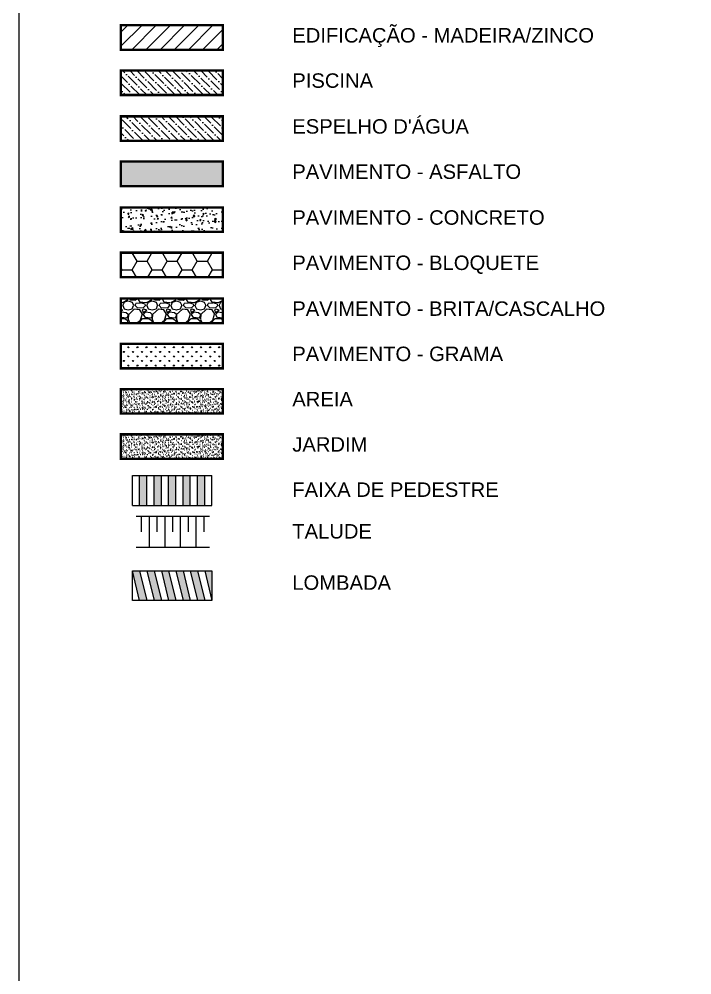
# Model space of a CAD drawing. Extents: x 190546 to 194941, y 8251022 to 8268833.
# Drawn here: x 190750.6 to 190834.4, y 8251432.2 to 8251551.2 of the extents above; entities that cross this region are included whole.
import ezdxf

# ---------------------------------------------------------------- set-up
doc = ezdxf.new("R2010")
doc.units = 0
doc.header["$LTSCALE"] = 10
doc.header["$MEASUREMENT"] = 0
for name, color, linetype in [('TOP-FAIXA_DE_PEDESTRE', 251, 'CONTINUOUS'), ('TOP-HATCH_AREIA', 41, 'CONTINUOUS'), ('TOP-HATCH_ASFALTO', 254, 'CONTINUOUS'), ('TOP-HATCH_BLOQUETE', 137, 'CONTINUOUS'), ('TOP-HATCH_CASCALHO', 147, 'CONTINUOUS'), ('TOP-HATCH_CONCRETO', 253, 'CONTINUOUS'), ('TOP-HATCH_EDIFICAÇÃO-MADEI', 26, 'CONTINUOUS'), ('TOP-HATCH_ESPELHO_D_ÁGUA', 152, 'CONTINUOUS'), ('TOP-HATCH_GRAMA', 90, 'CONTINUOUS'), ('TOP-HATCH_JARDIM', 70, 'CONTINUOUS'), ('TOP-HATCH_PISCINA', 130, 'CONTINUOUS'), ('TOP-LOMBADA', 250, 'CONTINUOUS'), ('TOP-TALUDE', 66, 'CONTINUOUS'), ('TOP-URB', 250, 'CONTINUOUS')]:
    doc.layers.add(name, color=color, linetype=linetype)
doc.styles.add('ARIAL', font='arial.ttf', dxfattribs={"height": 1.1})
pattern_1 = [(135, (14712.21107260903, -2991.472061889246), (-1.215339780164378, 0.3314563036811942), [1.5625, -0.3125, 0, -0.3125])]

# ---------------------------------------------------------------- blocks, each defined once
blk = doc.blocks.new('A$C7A680E97')
at = {"layer": 'TOP-TALUDE'}
for p, q in [((4.592234039912, 1.94400000013411), (-4.542732418252854, 1.94400000013411)), ((4.592234039882896, -1.94400000013411), (-4.542732418252854, -1.943999998271465))]:
    blk.add_line(p, q, dxfattribs=at)
at = {"layer": 'TOP-TALUDE', "flags": 128}
for points in [[(-3.887999998201849, 1.944000001996756), (-3.888000000180909, 0)], [(-2.916000000026543, 1.94400000013411), (-2.915999999357155, -1.943999998271465)], [(-1.944000000017695, 1.94400000013411), (-1.944000000017695, 0)], [(-0.9720000000379514, 1.94400000013411), (-0.9719999987573829, -1.943999998271465)], [(0, 1.94400000013411), (0, 0)], [(0.9720000000088476, 1.94400000013411), (0.9720000012021046, -1.943999998271465)], [(1.943999999988591, 1.94400000013411), (1.943999999988591, 0)], [(2.915999999968335, 1.94400000013411), (2.9160000012198, -1.943999998271465)], [(3.887999999948079, 1.94400000013411), (3.887999999948079, 0)]]:
    blk.add_lwpolyline(points, dxfattribs=at)
blk = doc.blocks.new('A$C7E7A26BD')
at = {"layer": 'TOP-FAIXA_DE_PEDESTRE', "linetype": 'CONTINUOUS'}
h = blk.add_hatch(color=256, dxfattribs=at)
h.dxf.hatch_style = 1
h.paths.add_polyline_path([(-3.150000000023283, 1.859749738126993), (-4.050000000017462, 1.859749738126993), (-4.050000000017462, -1.859749738126993), (-3.150000000023283, -1.859749738126993)])
h.paths.add_polyline_path([(-1.350000000005821, 1.859749738126993), (-2.250000000029104, 1.859749738126993), (-2.250000000029104, -1.859749738126993), (-1.350000000005821, -1.859749738126993)])
h.paths.add_polyline_path([(-0.4500000000116415, -1.859749738126993), (0.4499999999825381, -1.859749738126993), (0.4499999999825368, 1.859749738126993), (-0.4500000000116411, 1.859749738126993)])
h.paths.add_polyline_path([(1.349999999976717, -1.859749738126993), (2.249999999970895, -1.859749738126993), (2.249999999970895, 1.859749738126993), (1.349999999976716, 1.859749738126993)])
h.paths.add_polyline_path([(3.149999999994179, -1.859749738126993), (4.049999999988358, -1.859749738126993), (4.049999999988358, 1.859749738126993), (3.149999999994178, 1.859749738126993)])
blk.add_line((-4.950000000011642, 1.859749738126993), (4.949999999982538, 1.859749738126993), dxfattribs=at)
for points in [[(-4.950000000011642, -1.859749738126993), (-4.950000000011642, 1.859749738126993)], [(-4.050000000017462, -1.859749738126993), (-4.050000000017462, 1.859749738126993)], [(-3.150000000023283, -1.859749738126993), (-3.150000000023283, 1.859749738126993)], [(-2.250000000029104, -1.859749738126993), (-2.250000000029104, 1.859749738126993)], [(-1.350000000005821, -1.859749738126993), (-1.350000000005821, 1.859749738126993)], [(-0.4500000000116415, -1.859749738126993), (-0.4500000000116415, 1.859749738126993)], [(0.4499999999825377, -1.859749738126993), (0.4499999999825377, 1.859749738126993)], [(1.349999999976717, -1.859749738126993), (1.349999999976717, 1.859749738126993)], [(2.249999999970896, -1.859749738126993), (2.249999999970896, 1.859749738126993)], [(3.149999999994179, -1.859749738126993), (3.149999999994179, 1.859749738126993)], [(4.049999999988358, -1.859749738126993), (4.049999999988358, 1.859749738126993)], [(4.949999999982538, -1.859749738126993), (4.949999999982538, 1.859749738126993)], [(-4.950000000011642, -1.859749738126993), (4.949999999982538, -1.859749738126993)]]:
    blk.add_lwpolyline(points, dxfattribs=at)

msp = doc.modelspace()

# ---------------------------------------------------------------- hatches: boundary and pattern name
at = {"layer": 'TOP-HATCH_AREIA'}
h = msp.add_hatch(dxfattribs=at)
h.set_pattern_fill('AR-SAND', color=256, scale=0.25)
h.set_pattern_definition([(37.50000000000001, (14712.2110726097, -3019.798864647746), (-0.01574833952740204, 0.4817059422532897), [0, -0.38, 0, -0.425, 0, -0.40625]), (7.499999999999999, (14712.2110726097, -3019.798864647746), (0.4424441763169318, 0.7055365163074351), [0, -0.205, 0, -0.3425, 0, -0.13125]), (327.5, (14711.9035726097, -3019.798864647746), (0.7785354654378738, 0.001414763384241124), [0, -0.125, 0, -0.45, 0, -0.5875]), (317.5, (14711.9035726097, -3019.798864647746), (0.7515316511430733, 0.2194188912335623), [0, -0.0625, 0, -0.295, 0, -0.3375])])
h.paths.add_polyline_path([(190776.0133973769, 8251502.050474387), (190776.0133973769, 8251505.105957335), (190763.3206040894, 8251505.105957335), (190763.3206040894, 8251502.050474387)])
at = {"layer": 'TOP-HATCH_ASFALTO'}
h = msp.add_hatch(color=256, dxfattribs=at)
h.dxf.hatch_style = 1
h.paths.add_polyline_path([(190763.2542705896, 8251530.312533335), (190763.2542705896, 8251533.368016288), (190775.9470638758, 8251533.368016288), (190775.9470638758, 8251530.312533335)])
at = {"layer": 'TOP-HATCH_BLOQUETE'}
h = msp.add_hatch(dxfattribs=at)
h.set_pattern_fill('HONEY', color=256, scale=10)
h.set_pattern_definition([(0, (14712.2110726097, -3014.161639545113), (1.875, 1.082531754730548), [1.25, -2.5]), (120, (14712.2110726097, -3014.161639545113), (-1.875, 1.082531754730549), [1.249999999999999, -2.499999999999997]), (59.99999999999999, (14712.2110726097, -3014.161639545113), (4.163336342344337e-16, 2.165063509461097), [-2.5, 1.25])])
h.paths.add_polyline_path([(190776.0133973769, 8251519.032488318), (190776.0133973769, 8251522.087971266), (190763.3206040894, 8251522.087971266), (190763.3206040894, 8251519.032488318)])
at = {"layer": 'TOP-HATCH_CASCALHO'}
h = msp.add_hatch(dxfattribs=at)
h.set_pattern_fill('GRAVEL', color=256, scale=3)
h.set_pattern_definition([(228.012787504, (14714.37107260903, -2981.496601324528), (-24.00000000000018, -27.00000000000001), [0.403608, -39.9572641412211]), (184.969740728, (14714.10107260903, -2981.796601324529), (35.99999999999993, 3.000000000000105), [0.692604, -68.56777428368999]), (132.510447078, (14713.41107260903, -2981.856601324528), (30.00000000000035, -32.99999999999959), [0.4883639999999999, -48.34809778829909]), (267.273689006, (14712.24107260903, -2982.606601324528), (3.000000000000073, 60.00000000000006), [0.6307139999999997, -62.44067412488698]), (292.833654178, (14712.21107260903, -2983.236601324528), (-14.99999999999996, 36.00000000000009), [0.6184649999999997, -61.22811938426488]), (357.273689006, (14712.45107260903, -2983.806601324529), (-60.00000000000006, 3.000000000000076), [0.6307139999999997, -62.44067412488698]), (37.6942404667, (14713.08107260903, -2983.836601324529), (-38.99999999999999, -29.99999999999992), [0.8340869999999999, -82.574545646748]), (72.2553283749, (14713.74107260903, -2983.326601324528), (21.00000000000008, 66.00000000000001), [0.7874639999999996, -77.95896449044015]), (121.429565615, (14713.98107260903, -2982.576601324528), (-24.00000000000006, 38.99999999999996), [0.6328499999999997, -62.65221932918697]), (175.236358309, (14713.65107260903, -2982.036601324528), (32.99999999999995, -3.000000000000114), [0.722496, -35.4022877363769]), (222.397437798, (14712.93107260903, -2981.976601324528), (-35.99999999999989, -32.99999999999992), [0.9343440000000001, -92.5001250143847]), (138.814074834, (14715.21107260903, -2982.636601324529), (-21.0000000000001, 18), [0.3189029999999998, -31.57153443820409]), (171.46923439, (14714.97107260903, -2982.426601324529), (38.99999999999999, -5.999999999999986), [0.606711, -60.06453424847101]), (225, (14714.37107260903, -2982.336601324529), (-3.33066907387547e-16, -2.999999999999799), [0.4242629999999999, -3.8183776871193]), (203.198590514, (14714.16107260903, -2981.976601324528), (14.99999999999997, 5.999999999999926), [0.228474, -22.6188453175917]), (291.801409486, (14713.95107260903, -2982.066601324528), (-2.999999999999052, 9.000000000000307), [0.323109, -15.8323854214035]), (30.9637565321, (14714.07107260903, -2982.366601324528), (9.000000000000158, 5.999999999999939), [0.5247869999999997, -16.96806868453589]), (161.565051177, (14714.52107260903, -2982.096601324529), (6.000000000000035, -2.99999999999993), [0.3794729999999999, -9.107359980505194]), (16.389540334, (14712.21107260903, -2982.066601324528), (29.9999999999999, 9.000000000000131), [0.5316, -52.6285354400082]), (70.3461759419, (14712.72107260903, -2981.916601324529), (-12.00000000000366, -33.00000000001019), [0.445983, -44.152223241957]), (293.198590514, (14714.52107260903, -2981.496601324528), (-5.999999999999911, 14.99999999999997), [0.456945, -22.3903743175917]), (343.610459666, (14714.70107260903, -2981.916601324529), (-29.9999999999999, 9.000000000000131), [0.5315999999999996, -52.62853544000698]), (339.44395478, (14712.21107260903, -2983.926601324529), (-15.00000000000011, 6.000000000000073), [0.5126399999999997, -25.11937123595249]), (294.775140569, (14712.69107260903, -2984.106601324528), (-15.00000000000002, 33.00000000000001), [0.429534, -42.523929189828]), (66.8014094864, (14714.55107260903, -2984.496601324528), (5.999999999999943, 14.99999999999991), [0.456945, -22.3903743175917]), (17.3540246363, (14714.73107260903, -2984.076601324528), (-38.99999999999993, -11.99999999999989), [0.502893, -49.78627084272]), (69.44395478040002, (14713.08107260903, -2984.496601324528), (-6.000000000000021, -14.99999999999986), [0.2563199999999998, -25.37569123595249]), (101.309932474, (14714.37107260903, -2984.496601324528), (-2.999999999999892, 12.00000000000004), [0.15297, -15.1440885407784]), (165.963756532, (14714.34107260903, -2984.346601324529), (8.999999999999876, -3.000000000000004), [0.618465, -11.7508518768531]), (186.009005957, (14713.74107260903, -2984.196601324528), (30.00000000000014, 2.999999999999949), [0.57315, -56.74176952362841]), (303.690067526, (14714.07107260903, -2982.636601324529), (-2.999999999999962, 5.999999999999957), [0.4326659999999998, -10.383987826392]), (353.157226587, (14714.31107260903, -2982.996601324528), (51.00000000000004, -6.000000000000158), [0.755382, -74.7826878720849]), (60.9453959009, (14715.06107260903, -2983.086601324529), (-11.99999999999993, -20.99999999999993), [0.308868, -30.578022422961]), (90, (14715.21107260903, -2982.816601324528), (-3, 3), [0.18, -2.82]), (120.256437164, (14713.68107260903, -2984.106601324528), (12.00000000000003, -21.00000000000002), [0.416772, -41.2605599683494]), (48.01278750420001, (14713.47107260903, -2983.746601324528), (24, 26.99999999999993), [0.8072159999999999, -39.5536561412211]), (0, (14714.01107260903, -2983.146601324528), (3, 3), [0.78, -2.22]), (325.3048464690001, (14714.79107260903, -2983.146601324528), (30.00000000000042, -20.99999999999947), [0.4743419999999999, -46.95982290252598]), (254.054604099, (14715.18107260903, -2983.416601324529), (-3.000000000000113, -12.00000000000001), [0.436806, -21.4035236678415]), (207.645975364, (14715.06107260903, -2983.836601324529), (-56.99999999999985, -30.00000000000014), [0.711195, -70.40842254677818]), (175.42607874, (14714.43107260903, -2984.166601324529), (-38.99999999999986, 3.000000000000004), [0.752397, -74.48722022390669])])
h.paths.add_polyline_path([(190763.3206040894, 8251516.38040754), (190763.3206040894, 8251513.324924592), (190776.0133973769, 8251513.324924592), (190776.0133973769, 8251516.38040754)])
at = {"layer": 'TOP-HATCH_CONCRETO'}
h = msp.add_hatch(dxfattribs=at)
h.set_pattern_fill('AR-CONC', color=256, scale=0.25)
h.set_pattern_definition([(49.99999999999999, (190728.6007542711, 8251518.899089224), (1.793150456501884, -0.1568803374564878), [0.1875, -2.0625]), (355, (190728.6007542711, 8251518.899089224), (-0.3468783340325, 1.88048033425003), [0.15, -1.65]), (100.45144446, (190728.7501834737, 8251518.886015863), (1.44627211681778, 1.723599977421574), [0.15935048, -1.75285528]), (46.18420000000001, (190728.6007542711, 8251519.399089224), (2.668103326678931, -0.4137982019826913), [0.28125, -3.09375]), (96.63563548999991, (190728.8230961337, 8251519.364605956), (2.336654864185571, 2.435296501936376), [0.2390258549999999, -2.629284399999998]), (351.1841639899999, (190728.6007542711, 8251519.399089224), (2.336654862636933, 2.435296500674975), [0.225, -2.4750000025]), (21, (190728.8507542711, 8251519.274089224), (1.492267630296154, -1.006547226663347), [0.1875, -2.0625]), (326.0000000000001, (190728.8507542711, 8251519.274089224), (0.6082883298039543, 1.812875112617133), [0.15, -1.65]), (71.45144474, (190728.9751099061, 8251519.190210288), (2.100555941824928, 0.8063278820158846), [0.159350475, -1.75285528]), (37.50000000000001, (190728.6007542711, 8251518.899089224), (0.03039963829322667, 0.8322346345782787), [0, -1.63, 0, -1.675, 0, -1.65625]), (7.499999999999999, (190728.6007542711, 8251518.899089224), (0.6576738436053715, 0.9860292797059006), [0, -0.955, 0, -1.5925, 0, -0.63125]), (327.5, (190728.0432542711, 8251518.899089224), (1.334556090431023, -0.0563871793359495), [0, -0.625, 0, -1.95, 0, -2.5875]), (317.5, (190727.7932542711, 8251518.899089224), (1.457965423355966, 0.2502624558307941), [0, -0.8125, 0, -1.295, 0, -1.8375])])
h.paths.add_polyline_path([(190776.0133973769, 8251527.725196369), (190763.3206040894, 8251527.725196369), (190763.3206040894, 8251524.669713421), (190776.0133973769, 8251524.669713421)])
at = {"layer": 'TOP-HATCH_EDIFICAÇÃO-MADEI'}
h = msp.add_hatch(dxfattribs=at)
h.set_pattern_fill('ANSI31', color=256, scale=10)
h.set_pattern_definition([(45, (14712.21107260903, -2991.472061889246), (-0.8838834764831843, 0.8838834764831844), [])])
h.paths.add_polyline_path([(190776.0133973769, 8251550.414774025), (190763.3206040894, 8251550.414774025), (190763.3206040894, 8251547.359291077), (190776.0133973769, 8251547.359291077)])
at = {"layer": 'TOP-HATCH_ESPELHO_D_ÁGUA'}
h = msp.add_hatch(dxfattribs=at)
h.set_pattern_fill('ANSI36', color=256, scale=5, angle=90)
h.set_pattern_definition(pattern_1)
h.paths.add_polyline_path([(190776.0133973776, 8251539.069985196), (190763.3206040901, 8251539.069985196), (190763.3206040901, 8251536.014502248), (190776.0133973776, 8251536.014502248)])
at = {"layer": 'TOP-HATCH_GRAMA'}
h = msp.add_hatch(dxfattribs=at)
h.set_pattern_fill('GRASS', color=256, scale=0.8)
h.set_pattern_definition([(90, (14712.21107260903, -2984.496601324528), (-0.5656854248, 0.5656854248), [0.15, -0.9813708503999999]), (45, (14712.21107260903, -2984.496601324528), (-0.565685424949238, 0.5656854249492381), [0.15, -0.65]), (135, (14712.21107260903, -2984.496601324528), (-0.5656854249492381, -0.565685424949238), [0.15, -0.65])])
h.paths.add_polyline_path([(190776.0133973769, 8251507.687699489), (190776.0133973769, 8251510.743182437), (190763.3206040894, 8251510.743182437), (190763.3206040894, 8251507.687699489)])
at = {"layer": 'TOP-HATCH_JARDIM'}
h = msp.add_hatch(dxfattribs=at)
h.set_pattern_fill('AR-SAND', color=256, scale=0.25)
h.set_pattern_definition([(37.50000000000001, (14712.2110726097, -3025.436089750379), (-0.01574833952740204, 0.4817059422532897), [0, -0.38, 0, -0.425, 0, -0.40625]), (7.499999999999999, (14712.2110726097, -3025.436089750379), (0.4424441763169318, 0.7055365163074351), [0, -0.205, 0, -0.3425, 0, -0.13125]), (327.5, (14711.9035726097, -3025.436089750379), (0.7785354654378738, 0.001414763384241124), [0, -0.125, 0, -0.45, 0, -0.5875]), (317.5, (14711.9035726097, -3025.436089750379), (0.7515316511430733, 0.2194188912335623), [0, -0.0625, 0, -0.295, 0, -0.3375])])
h.paths.add_polyline_path([(190776.0133973769, 8251496.413249284), (190776.0133973769, 8251499.468732232), (190763.3206040894, 8251499.468732232), (190763.3206040894, 8251496.413249284)])
at = {"layer": 'TOP-HATCH_PISCINA'}
h = msp.add_hatch(dxfattribs=at)
h.set_pattern_fill('ANSI36', color=256, scale=5, angle=90)
h.set_pattern_definition(pattern_1)
h.paths.add_polyline_path([(190763.2542705903, 8251541.657322162), (190763.2542705903, 8251544.712805115), (190775.9470638765, 8251544.712805115), (190775.9470638765, 8251541.657322162)])
at = {"layer": 'TOP-LOMBADA'}
h = msp.add_hatch(color=256, dxfattribs=at)
h.dxf.hatch_style = 1
h.paths.add_polyline_path([(190765.6573351551, 8251482.474534997), (190764.7573351551, 8251482.474534997), (190765.6573351551, 8251478.755035521), (190766.5573351551, 8251478.755035521)])
h.paths.add_polyline_path([(190767.457335155, 8251482.474534997), (190766.5573351551, 8251482.474534997), (190767.457335155, 8251478.755035521), (190768.3573351551, 8251478.755035521)])
h.paths.add_polyline_path([(190769.2573351551, 8251482.474534997), (190768.3573351551, 8251482.474534997), (190769.2573351551, 8251478.755035521), (190770.1573351551, 8251478.755035521)])
h.paths.add_polyline_path([(190771.0573351551, 8251482.474534997), (190770.1573351551, 8251482.474534997), (190771.0573351551, 8251478.755035521), (190771.957335155, 8251478.755035521)])
h.paths.add_polyline_path([(190772.8573351551, 8251482.474534997), (190771.957335155, 8251482.474534997), (190772.8573351551, 8251478.755035521), (190773.7573351551, 8251478.755035521)])
h.paths.add_polyline_path([(190774.6573351551, 8251482.474534997), (190773.7573351551, 8251482.474534997), (190774.6573351551, 8251478.755035521)])

# ---------------------------------------------------------------- linework, layer by layer
for p, q in [((190765.6573351551, 8251478.755035521), (190764.7573351551, 8251482.474534997)), ((190765.6573351551, 8251482.474534997), (190766.5573351551, 8251478.755035521)), ((190766.5573351551, 8251482.474534997), (190767.457335155, 8251478.755035521)), ((190767.457335155, 8251482.474534997), (190768.3573351551, 8251478.755035521)), ((190768.3573351551, 8251482.474534997), (190769.2573351551, 8251478.755035521)), ((190769.2573351551, 8251482.474534997), (190770.1573351551, 8251478.755035521)), ((190770.1573351551, 8251482.474534997), (190771.0573351551, 8251478.755035521)), ((190771.0573351551, 8251482.474534997), (190771.957335155, 8251478.755035521)), ((190771.957335155, 8251482.474534997), (190772.8573351551, 8251478.755035521)), ((190772.8573351551, 8251482.474534997), (190773.7573351551, 8251478.755035521)), ((190773.7573351551, 8251482.474534997), (190774.6573351551, 8251478.755035521))]:
    msp.add_line(p, q, dxfattribs=at)
at = {"layer": 'TOP-LOMBADA', "linetype": 'CONTINUOUS'}
msp.add_lwpolyline([(190764.7573351551, 8251482.474534997), (190774.6573351551, 8251482.474534997), (190774.6573351551, 8251478.755035521), (190764.7573351551, 8251478.755035521)], close=True, dxfattribs=at)
at = {"layer": 'TOP-URB', "ltscale": 1.4}
msp.add_lwpolyline([(190750.643303885, 8251639.68347443), (190925.6433038847, 8251639.68347443), (190925.6433038847, 8251191.683474432), (190750.643303885, 8251191.683474432)], close=True, dxfattribs=at)
at = {"layer": 'TOP-URB', "const_width": 0.3, "flags": 128}
for points in [[(190763.3206040894, 8251550.414774025), (190776.0133973769, 8251550.414774025), (190776.0133973769, 8251547.359291077), (190763.3206040894, 8251547.359291077)], [(190763.3206040901, 8251539.069985196), (190776.0133973776, 8251539.069985196), (190776.0133973776, 8251536.014502248), (190763.3206040901, 8251536.014502248)], [(190763.3206040894, 8251527.725196369), (190776.0133973769, 8251527.725196369), (190776.0133973769, 8251524.669713421), (190763.3206040894, 8251524.669713421)], [(190763.3206040894, 8251522.087971266), (190776.0133973769, 8251522.087971266), (190776.0133973769, 8251519.032488318), (190763.3206040894, 8251519.032488318)], [(190763.3206040894, 8251516.38040754), (190776.0133973769, 8251516.38040754), (190776.0133973769, 8251513.324924592), (190763.3206040894, 8251513.324924592)], [(190763.3206040894, 8251510.743182437), (190776.0133973769, 8251510.743182437), (190776.0133973769, 8251507.687699489), (190763.3206040894, 8251507.687699489)], [(190763.3206040894, 8251505.105957335), (190776.0133973769, 8251505.105957335), (190776.0133973769, 8251502.050474387), (190763.3206040894, 8251502.050474387)], [(190763.3206040894, 8251499.468732232), (190776.0133973769, 8251499.468732232), (190776.0133973769, 8251496.413249284), (190763.3206040894, 8251496.413249284)]]:
    msp.add_lwpolyline(points, close=True, dxfattribs=at)
at = {"layer": 'TOP-URB', "const_width": 0.3}
for points in [[(190763.3206040907, 8251544.777548921), (190776.0133973769, 8251544.777548921), (190776.0133973769, 8251541.722065974), (190763.3206040907, 8251541.722065974)], [(190763.3206040901, 8251533.432760094), (190776.0133973762, 8251533.432760094), (190776.0133973762, 8251530.377277147), (190763.3206040901, 8251530.377277147)]]:
    msp.add_lwpolyline(points, close=True, dxfattribs=at)

# ---------------------------------------------------------------- block references
at = {"layer": 'TOP-FAIXA_DE_PEDESTRE'}
msp.add_blockref('A$C7E7A26BD', (190769.7073351551, 8251492.478397217), dxfattribs=at)
at = {"layer": 'TOP-TALUDE'}
msp.add_blockref('A$C7A680E97', (190769.7463371394, 8251487.305628318), dxfattribs=at)

# ---------------------------------------------------------------- texts
at = {"layer": 'TOP-URB', "style": 'ARIAL'}
for s, height, p in [('EDIFICAÇÃO - MADEIRA/ZINCO', 1.799999999999998, (190784.6670007325, 8251548.256348426)), ('PISCINA', 1.799999999819999, (190784.6670007331, 8251542.619123323)), ("ESPELHO D'ÁGUA", 1.799999999999998, (190784.6670007331, 8251536.911559597)), ('PAVIMENTO - ASFALTO', 1.799999999819999, (190784.6670007325, 8251531.274334496)), ('PAVIMENTO - CONCRETO', 1.799999999999998, (190784.6670007325, 8251525.56677077)), ('PAVIMENTO - BLOQUETE', 1.799999999999998, (190784.6670007325, 8251519.929545667)), ('PAVIMENTO - BRITA/CASCALHO', 1.799999999999998, (190784.6670007325, 8251514.221981941)), ('PAVIMENTO - GRAMA', 1.799999999999998, (190784.6670007325, 8251508.584756838)), ('AREIA', 1.799999999999998, (190784.6670007325, 8251502.947531736)), ('JARDIM', 1.799999999999998, (190784.6670007325, 8251497.310306633)), ('FAIXA DE PEDESTRE', 1.79999999982, (190784.6670007338, 8251491.678506183)), ('TALUDE', 1.799999999999998, (190784.6670007325, 8251486.490316655)), ('LOMBADA', 1.799999999999998, (190784.6670007325, 8251480.103331815))]:
    msp.add_text(s, height=height, dxfattribs=at).set_placement(p)

doc.saveas('drawing.dxf')
